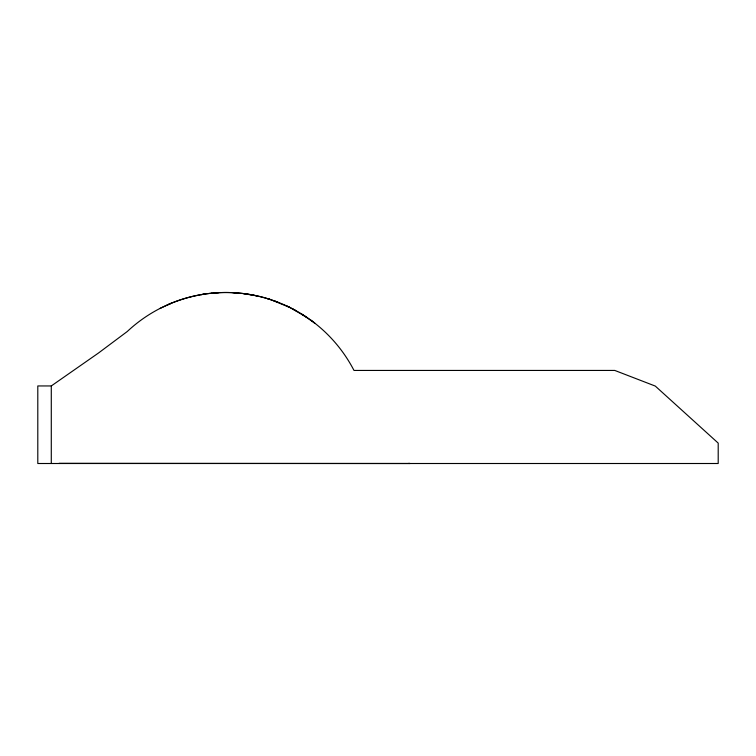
<?xml version="1.0" encoding="UTF-8"?>
<svg xmlns="http://www.w3.org/2000/svg" width="756" height="756" viewBox="0 0 756 756"><rect width="100%" height="100%" fill="white"/><g stroke="black" fill="none" stroke-linecap="round" stroke-linejoin="round"><path stroke-width="1.13" d="M51.285 385.947L98.507 353.005L127.225 331.544A144.216 144.216 0 0 1 353.988 370.44L614.779 370.44L655.282 386.07L718.2 443.101L718.2 463.504L37.8 463.504L37.8 385.947L51.285 385.947L51.285 463.504M159.866 308.514L171.253 303.25M167.322 304.942C181.374 298.677 196.447 294.717 211.756 293.196M201.351 294.604L205.065 294.018M211.689 293.205C231.572 291.23 251.852 293.451 270.837 299.678M215.243 292.893L218.9 292.666M59.034 463.334L410.102 463.504M232.763 292.666L236.6 292.903M243.054 293.526L257.361 295.974M408.854 463.334L409.554 463.504M267.246 298.554L269.731 299.338M270.601 299.603L290.058 307.56L307.475 317.803M273.738 300.671L277.754 302.154M286.581 305.896L290.058 307.56M292.903 309.015L296.257 310.829M302.173 314.326L314.931 323.275M310.886 320.204L312.436 321.357M313.617 322.245L314.43 322.878"/></g></svg>
